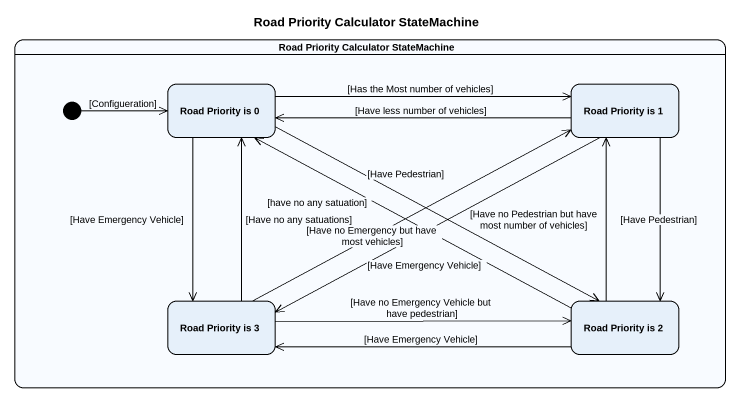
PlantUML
@startuml
title Road Priority Calculator StateMachine
hide empty description
state "Road Priority Calculator StateMachine" as Road_Priority_Calculator {
  state "Road Priority is 0" as Road_Priority_is_0
  state "Road Priority is 1" as Road_Priority_is_1
  state "Road Priority is 3" as Road_Priority_is_3
  state "Road Priority is 2" as Road_Priority_is_2
  [*] -right-> Road_Priority_is_0 : [Configueration]
}
Road_Priority_is_0 -right-> Road_Priority_is_1 : [Has the Most number of vehicles]
Road_Priority_is_0 --> Road_Priority_is_3 : [Have Emergency Vehicle]
Road_Priority_is_0 -right-> Road_Priority_is_2 : [Have Pedestrian]
Road_Priority_is_1 -left-> Road_Priority_is_0 : [Have less number of vehicles]
Road_Priority_is_1 -left-> Road_Priority_is_3 : [Have Emergency Vehicle]
Road_Priority_is_1 --> Road_Priority_is_2 : [Have Pedestrian]
Road_Priority_is_3 -up-> Road_Priority_is_0 : [Have no any satuations]
Road_Priority_is_3 -right-> Road_Priority_is_1 : [Have no Emergency but have most vehicles]
Road_Priority_is_3 -right-> Road_Priority_is_2 : [Have no Emergency Vehicle but have pedestrian]
Road_Priority_is_2 -left-> Road_Priority_is_0 : [have no any satuation]
Road_Priority_is_2 -up-> Road_Priority_is_1 : [Have no Pedestrian but have most number of vehicles]
Road_Priority_is_2 -left-> Road_Priority_is_3 : [Have Emergency Vehicle]
@enduml
